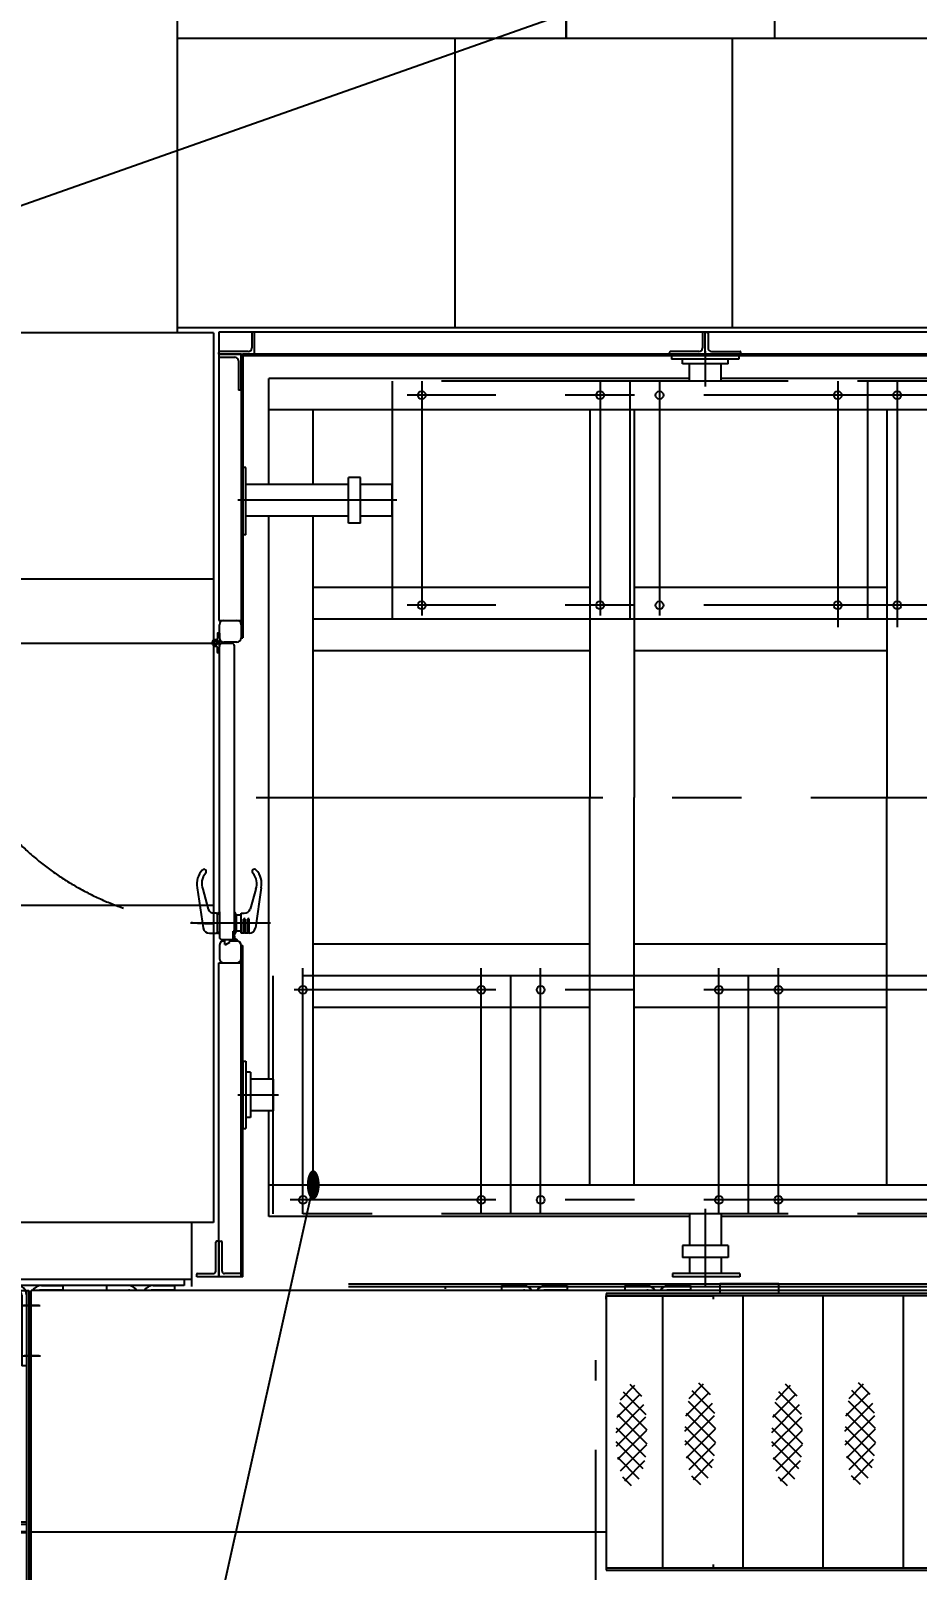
# Model space of a CAD drawing. Header units: millimetres. Extents: x 0 to 29400, y 0 to 20790.
# Drawn here: x 9885 to 12122, y 6761 to 10644 of the extents above; entities that cross this region are included whole.
import ezdxf
from ezdxf.enums import TextEntityAlignment as Align

# ---------------------------------------------------------------- set-up
doc = ezdxf.new("R2010")
doc.units = ezdxf.units.MM
doc.header["$LTSCALE"] = 700
for name, pattern in [('F', [0.75, 0.5, -0.25]), ('G', [2, 1.25, -0.25, 0.25, -0.25]), ('K', [2.5, 1.25, -0.25, 0.25, -0.25, 0.25, -0.25])]:
    doc.linetypes.add(name, pattern=pattern)
for name, color, linetype in [('01', 7, 'Continuous'), ('02', 1, 'Continuous'), ('04', 2, 'F'), ('05', 142, 'G'), ('07', 6, 'K'), ('08', 1, 'Continuous')]:
    doc.layers.add(name, color=color, linetype=linetype)
doc.styles.get("Standard").update_dxf_attribs({"font": 'FZYTK.TTF', "width": 0.707})
doc.dimstyles.new('INTE', dxfattribs={"dimscale": 70, "dimtxt": 3.5, "dimasz": 3, "dimexe": 3, "dimexo": 0, "dimgap": 1, "dimtad": 1, "dimdec": 0, "dimdsep": 46, "dimtxsty": 'Standard', "dimcen": 0, "dimclrd": 1, "dimclre": 1, "dimclrt": 3, "dimaunit": 1, "dimadec": 0, "dimazin": 0, "dimtfac": 1, "dimtdec": 0, "dimtmove": 0, "dimatfit": 0, "dimfxl": 1, "dimarcsym": 0})

# ---------------------------------------------------------------- blocks, each defined once
blk = doc.blocks.new('*D851')
at = {"layer": '08', "color": 1, "lineweight": -2}
for p, q in [((5911, 11102), (5911, 3807.1)), ((15472.6, 5670), (15472.6, 3807.1)), ((15262.6, 4017.1), (6121, 4017.1))]:
    blk.add_line(p, q, dxfattribs=at)
at = {"layer": '08', "color": 1}
for points in [[(6121, 4052.1), (6121, 3982.1), (5911, 4017.1)], [(15262.6, 4052.1), (15262.6, 3982.1), (15472.6, 4017.1)]]:
    blk.add_solid(points, dxfattribs=at)
at = {"layer": 'DEFPOINTS', "color": 0}
for p in [(5911, 11102), (15472.6, 5670), (5911, 4017.1)]:
    blk.add_point(p, dxfattribs=at)
at = {"layer": '08', "color": 3, "insert": (10691.8, 4209.7), "char_height": 245, "attachment_point": 5}
blk.add_mtext('9562', dxfattribs=at)
blk = doc.blocks.new('*D853')
at = {"layer": '08', "color": 1, "lineweight": -2}
blk.add_line((15472.6, 12182), (6347, 8963.8), dxfattribs=at)
at = {"layer": '08', "color": 1}
blk.add_solid([(6335.4, 8996.8), (6358.7, 8930.8), (6149, 8893.9)], dxfattribs=at)
at = {"layer": 'DEFPOINTS', "color": 0}
for p in [(15472.6, 12182), (6149, 8893.9)]:
    blk.add_point(p, dxfattribs=at)
at = {"layer": '08', "color": 3, "insert": (7247.3, 9485.4), "char_height": 245, "attachment_point": 5, "rotation": 19.4255}
blk.add_mtext('R9886', dxfattribs=at)
blk = doc.blocks.new('*D856')
at = {"layer": '08', "color": 1, "lineweight": -2}
for p, q in [((9085, 9261), (9085, 4228)), ((15472.6, 5981.2), (15472.6, 4228)), ((9295, 4438), (15262.6, 4438))]:
    blk.add_line(p, q, dxfattribs=at)
at = {"layer": '08', "color": 1}
for points in [[(9295, 4473), (9295, 4403), (9085, 4438)], [(15262.6, 4473), (15262.6, 4403), (15472.6, 4438)]]:
    blk.add_solid(points, dxfattribs=at)
at = {"layer": 'DEFPOINTS', "color": 0}
for p in [(9085, 9261), (15472.6, 5981.2), (15472.6, 4438)]:
    blk.add_point(p, dxfattribs=at)
at = {"layer": '08', "color": 3, "insert": (12278.8, 4630.5), "char_height": 245, "attachment_point": 5}
blk.add_mtext('6388', dxfattribs=at)
blk = doc.blocks.new('qe40051123afaf')
at = {"layer": '02', "linetype": 'Continuous'}
h = blk.add_hatch(dxfattribs=at)
h.set_pattern_fill('ANSI37', color=1, scale=10, style=0)
h.set_pattern_definition([(45, (13483.265, -2957.207), (-22.45064, 22.45064), []), (135, (13483.265, -2957.207), (-22.45064, -22.45064), [])])
edge = h.paths.add_edge_path()
edge.add_spline(control_points=[(24768.4, -1615.2), (24773.6, -1575.4), (24789.9, -1451.6), (25060.8, -1520.3), (25023.6, -1721.7), (24917.2, -1742.6), (24823.5, -1762), (24790.9, -1691.6), (24776.1, -1647.4), (24770.6, -1624.3), (24768.4, -1615.2)], knot_values=[0, 0, 0, 0, 107.226623, 332.783515, 469.925804, 564.431844, 645.860592, 719.225168, 762.115824, 790.07632, 790.07632, 790.07632, 790.07632], degree=3, periodic=0)
h = blk.add_hatch(dxfattribs=at)
h.set_pattern_fill('ANSI37', color=1, scale=10, style=0)
h.set_pattern_definition([(45, (13496.544, -3513.042), (-22.45064, 22.45064), []), (135, (13496.544, -3513.042), (-22.45064, -22.45064), [])])
edge = h.paths.add_edge_path()
edge.add_spline(control_points=[(24781.7, -2171.1), (24786.9, -2131.2), (24803.2, -2007.4), (25074.1, -2076.2), (25036.8, -2277.6), (24930.5, -2298.5), (24836.7, -2317.9), (24804.2, -2247.4), (24789.3, -2203.3), (24783.9, -2180.2), (24781.7, -2171.1)], knot_values=[0, 0, 0, 0, 107.226623, 332.783515, 469.925804, 564.431844, 645.860592, 719.225168, 762.115824, 790.07632, 790.07632, 790.07632, 790.07632], degree=3, periodic=0)
for p, q in [((23841.2, -1265.5), (23841.2, -2484.5)), ((23847.2, -1874.5), (23847.2, -1276.5)), ((23847.2, -1278.5), (23847.2, -2484.5)), ((25883.2, -1265.5), (25883.2, -2484.5)), ((25883.2, -1265.5), (25883.2, -1874.5)), ((25889.2, -1265.5), (25889.2, -2484.5)), ((25883.2, -1874.5), (23847.2, -1874.5)), ((23847.2, -2484.5), (23847.2, -1875.5)), ((23847.2, -1875.5), (25883.2, -1875.5)), ((25883.2, -1875.5), (25883.2, -2484.5)), ((23847.2, -2484.5), (25877.2, -2484.5)), ((23847.2, -2484.5), (23847.2, -2490.5)), ((25883.2, -2484.5), (23847.2, -2484.5)), ((25883.2, -2484.5), (25883.2, -2490.5)), ((25883.2, -2490.5), (23847.2, -2490.5))]:
    blk.add_line(p, q)
at = {"layer": '01', "color": 7, "linetype": 'Continuous'}
for p, q in [((23892.2, -1265.5), (23841.2, -1265.5)), ((23871.2, -1252.5), (23927.2, -1252.5)), ((23873.2, -1265.5), (25889.2, -1265.5)), ((23927.2, -1252.5), (23927.2, -1264.5)), ((24511.8, -1252.5), (24455.8, -1252.5)), ((24455.8, -1252.5), (24455.8, -1264.5)), ((24564.6, -1252.5), (24620.6, -1252.5)), ((24620.6, -1252.5), (24620.6, -1264.5)), ((25165.8, -1252.5), (25109.8, -1252.5)), ((25109.8, -1252.5), (25109.8, -1264.5)), ((25218.6, -1252.5), (25274.6, -1252.5)), ((25274.6, -1252.5), (25274.6, -1264.5)), ((25859.8, -1252.5), (25803.8, -1252.5)), ((25803.8, -1252.5), (25803.8, -1264.5))]:
    blk.add_line(p, q, dxfattribs=at)
at = {"layer": '01'}
for p, q in [((23927.2, -1264.5), (23871.2, -1264.5)), ((24455.8, -1264.5), (24511.8, -1264.5)), ((24620.6, -1264.5), (24565.2, -1264.5)), ((25109.8, -1264.5), (25165.8, -1264.5)), ((25274.6, -1264.5), (25219.2, -1264.5)), ((25803.8, -1264.5), (25859.8, -1264.5)), ((23841.2, -2484.5), (23847.2, -2484.5)), ((25883.2, -2484.5), (25889.2, -2484.5))]:
    blk.add_line(p, q, dxfattribs=at)
for centre, radius, start, end in [((23871.2, -1276.5), 24, 90, 152.7204), ((23871.2, -1276.5), 12, 90, 113.5565), ((24511.2, -1276.5), 12, 66.4435, 90), ((24512.3, -1274.7), 22.3, 24.5723, 91.2586), ((24564.1, -1274.7), 22.3, 88.7414, 155.4277), ((24565.2, -1276.5), 12, 90, 113.5565), ((25165.2, -1276.5), 12, 66.4435, 90), ((25166.3, -1274.7), 22.3, 24.5723, 91.2586), ((25218.1, -1274.7), 22.3, 88.7414, 155.4277), ((25219.2, -1276.5), 12, 90, 113.5565), ((25859.2, -1276.5), 12, 66.4435, 90), ((25860.3, -1274.7), 22.3, 24.5723, 91.2586)]:
    blk.add_arc(centre, radius, start, end, dxfattribs=at)
at = {"layer": '04', "color": 2, "linetype": 'F'}
for p, q in [((23847.2, -1265.5), (23847.2, -1455.5)), ((23847.2, -1271.5), (25883.2, -1271.5)), ((23859.2, -1276.5), (23859.2, -1455.5)), ((23892.2, -1265.5), (23892.2, -2484.5)), ((23927.2, -1265.5), (23927.2, -1265.5)), ((24490.2, -2484.5), (24490.2, -1265.5)), ((24490.2, -1265.5), (24541.2, -1265.5)), ((24523.2, -1276.5), (24523.2, -1455.5)), ((24535.2, -2484.5), (24535.2, -1265.5)), ((24535.2, -1276.5), (24535.2, -1455.5)), ((24541.2, -2484.5), (24541.2, -1265.5)), ((24541.2, -1276.5), (24541.2, -1455.5)), ((24553.2, -1276.5), (24553.2, -1455.5)), ((25144.2, -1265.5), (25195.2, -1265.5)), ((25177.2, -1276.5), (25177.2, -1455.5)), ((25189.2, -2484.5), (25189.2, -1265.5)), ((25189.2, -1276.5), (25189.2, -1455.5)), ((25195.2, -2484.5), (25195.2, -1265.5)), ((25195.2, -1276.5), (25195.2, -1455.5)), ((25207.2, -1276.5), (25207.2, -1455.5)), ((25240.2, -2484.5), (25240.2, -1265.5)), ((25838.2, -1265.5), (25838.2, -2484.5)), ((25871.2, -1276.5), (25871.2, -1455.5)), ((25883.2, -1276.5), (25883.2, -1455.5)), ((23847.2, -1315.5), (25883.2, -1315.5)), ((23847.2, -1455.5), (23859.2, -1455.5)), ((24535.2, -1455.5), (24523.2, -1455.5)), ((24541.2, -1455.5), (24553.2, -1455.5)), ((25189.2, -1455.5), (25177.2, -1455.5)), ((25195.2, -1455.5), (25207.2, -1455.5)), ((25883.2, -1455.5), (25871.2, -1455.5)), ((25883.2, -1849.5), (23847.2, -1849.5)), ((25883.2, -1855.5), (23847.2, -1855.5)), ((23847.2, -1899.5), (25883.2, -1899.5)), ((23847.2, -2433.5), (25883.2, -2433.5)), ((23892.2, -2484.5), (23841.2, -2484.5)), ((25883.2, -2478.5), (23847.2, -2478.5)), ((25883.2, -2484.5), (23847.2, -2484.5)), ((25838.2, -2484.5), (25883.2, -2484.5))]:
    blk.add_line(p, q, dxfattribs=at)
for centre, radius, start, end in [((23871.2, -1276.5), 24, 152.7204, 180), ((23871.2, -1276.5), 12, 113.5565, 180), ((24511.2, -1276.5), 12, 0, 66.4435), ((24511.2, -1276.5), 24, 0, 27.2796), ((24565.2, -1276.5), 24, 152.7204, 180), ((24565.2, -1276.5), 12, 113.5565, 180), ((25165.2, -1276.5), 12, 0, 66.4435), ((25165.2, -1276.5), 24, 0, 27.2796), ((25219.2, -1276.5), 24, 152.7204, 180), ((25219.2, -1276.5), 12, 113.5565, 180), ((25859.2, -1276.5), 12, 0, 66.4435), ((25859.2, -1276.5), 24, 0, 27.2796)]:
    blk.add_arc(centre, radius, start, end, dxfattribs=at)
at = {"layer": '05', "color": 4, "linetype": 'G'}
for p, q in [((23819.3, -1303.5), (23879.5, -1303.5)), ((24509.3, -1303.5), (24569.6, -1303.5)), ((25163.3, -1303.5), (25223.6, -1303.5)), ((25857.3, -1303.5), (25917.6, -1303.5)), ((23817, -1430.5), (23878.6, -1430.5)), ((24509.3, -1430.5), (24570.9, -1430.5)), ((25163.3, -1430.5), (25224.9, -1430.5)), ((25163.3, -1430.5), (25224.9, -1430.5)), ((25857.3, -1430.5), (25918.9, -1430.5))]:
    blk.add_line(p, q, dxfattribs=at)

msp = doc.modelspace()

# ---------------------------------------------------------------- hatches: boundary and pattern name
at = {"layer": '01'}
msp.add_hatch(color=256, dxfattribs=at).paths.add_polyline_path([(10403.8, 8352.6), (10403.8, 8348), (10404.8, 8348, -0.04239), (10406.7, 8347.8)])
at = {"layer": '02', "linetype": 'Continuous'}
h = msp.add_hatch(dxfattribs=at)
h.set_pattern_fill('ANSI37', color=1, scale=8, style=0)
h.set_pattern_definition([(45, (6662.763, 6036.983), (-17.96051, 17.96051), []), (135, (6662.763, 6036.983), (-17.96051, -17.96051), [])])
edge = h.paths.add_edge_path()
edge.add_ellipse((11401.2, 7102.3), major_axis=(0, 128.5), ratio=0.30303, start_angle=0, end_angle=360)
h = msp.add_hatch(dxfattribs=at)
h.set_pattern_fill('ANSI37', color=1, scale=8, style=0)
h.set_pattern_definition([(45, (6836.167, 6040.411), (-17.96051, 17.96051), []), (135, (6836.167, 6040.411), (-17.96051, -17.96051), [])])
edge = h.paths.add_edge_path()
edge.add_ellipse((11574.6, 7105.7), major_axis=(0, 128.5), ratio=0.30303, start_angle=0, end_angle=360)
h = msp.add_hatch(dxfattribs=at)
h.set_pattern_fill('ANSI37', color=1, scale=8, style=0)
h.set_pattern_definition([(45, (7055.746, 6036.983), (-17.96051, 17.96051), []), (135, (7055.746, 6036.983), (-17.96051, -17.96051), [])])
edge = h.paths.add_edge_path()
edge.add_ellipse((11794.2, 7102.3), major_axis=(0, 128.5), ratio=0.30303, start_angle=0, end_angle=360)
h = msp.add_hatch(dxfattribs=at)
h.set_pattern_fill('ANSI37', color=1, scale=8, style=0)
h.set_pattern_definition([(45, (7240.177, 6040.411), (-17.96051, 17.96051), []), (135, (7240.177, 6040.411), (-17.96051, -17.96051), [])])
edge = h.paths.add_edge_path()
edge.add_ellipse((11978.6, 7105.7), major_axis=(0, 128.5), ratio=0.30303, start_angle=0, end_angle=360)

# ---------------------------------------------------------------- linework, layer by layer
for p, q in [((10255, 9895), (10255, 11351.3)), ((10368.3, 9099), (10392.3, 9099)), ((10398.8, 9058.5), (10398.8, 9092.5)), ((10398.8, 8451.3), (10398.8, 8458.6)), ((10398.8, 8358.4), (10398.8, 8451.3)), ((10355.8, 8371), (10355.8, 8415.1)), ((10355.8, 8373), (10355.8, 8413)), ((10403.8, 8373), (10403.8, 8413)), ((10415.8, 8368), (10415.8, 8418)), ((10421.8, 8368), (10421.8, 8403)), ((10425.8, 8368), (10425.8, 8403)), ((10431.8, 8368), (10431.8, 8403)), ((10435.8, 8368), (10435.8, 8403)), ((10395.8, 8351), (10395.8, 8373)), ((10272, 7495.5), (10272, 7479.5)), ((10930.8, 7477), (10930.8, 7471))]:
    msp.add_line(p, q)
msp.add_arc((10392.3, 9092.5), 6.5, 0, 90)
at = {"layer": '01'}
for p, q in [((11236.6, 10625), (11236.6, 13021)), ((11236.6, 11351.3), (11236.6, 10625)), ((10255, 9882), (10255, 10882)), ((10955, 10625), (10955, 9895)), ((11655, 10625), (11655, 9895)), ((10346, 9882), (10346, 7638)), ((10346, 9882), (10346, 9261)), ((10442.8, 9881.7), (10442.8, 9844)), ((10449.8, 9884), (10445.1, 9884)), ((10449.8, 9828), (10449.8, 9884)), ((11580.3, 9881.7), (11580.3, 9844)), ((11587.3, 9884), (11582.6, 9884)), ((11587.3, 9828), (11587.3, 9884)), ((11587.3, 9884), (11592, 9884)), ((11587.3, 9828), (11587.3, 9884)), ((11594.3, 9881.7), (11594.3, 9844)), ((10359.8, 9828), (10359.8, 9832.7)), ((10415.8, 9828), (10359.8, 9828)), ((10359.8, 9828), (10449.8, 9828)), ((10359.8, 9828), (10359.8, 9823.3)), ((10433.8, 9835), (10362.1, 9835)), ((10415.8, 9738), (10415.8, 9828)), ((10419.8, 9828), (10419.8, 9824)), ((11497.3, 9828), (11497.3, 9832.7)), ((11497.3, 9828), (11587.3, 9828)), ((11571.3, 9835), (11499.6, 9835)), ((11677.3, 9828), (11587.3, 9828)), ((11603.3, 9835), (11675, 9835)), ((11677.3, 9828), (11677.3, 9832.7)), ((10362.1, 9821), (10399.8, 9821)), ((10408.8, 9812), (10408.8, 9740.3)), ((10419.8, 9824), (10419.8, 9824)), ((11547.3, 9760), (11547.3, 9804)), ((11627.3, 9760), (11627.3, 9804)), ((11547.3, 9767), (10485.8, 9767)), ((12747.3, 9767), (11627.3, 9767)), ((10415.8, 9738), (10411.1, 9738)), ((15307.8, 9688), (10485.8, 9688)), ((11295.8, 9688), (11295.8, 8710)), ((11407.8, 9688), (11407.8, 8710)), ((12045.8, 9688), (12045.8, 8710)), ((10346, 9261), (10346, 7638)), ((10359.8, 9157), (10415.8, 9157)), ((10360.8, 9113.2), (10360.8, 9146)), ((10415.8, 9146), (10415.8, 9113)), ((10360.8, 9109.5), (10360.8, 9090.9)), ((10360.8, 8421.5), (10360.8, 9091.5)), ((10404.8, 9102), (10371.8, 9102)), ((10415.8, 9113), (10419.8, 9113)), ((10398.8, 8458.6), (10398.8, 9058.5)), ((11295.8, 7732), (11295.8, 8710)), ((11407.8, 7732), (11407.8, 8710)), ((12045.8, 7732), (12045.8, 8710)), ((10305.2, 8482.6), (10319.9, 8381)), ((10319, 8478.5), (10332.7, 8428.5)), ((10452.7, 8478.5), (10438.9, 8428.5)), ((10466.4, 8482.6), (10451.8, 8381)), ((10352.9, 8418.1), (10347.8, 8418.3)), ((10359.3, 8420.5), (10360.8, 8420.5)), ((10360.8, 8421.5), (10360.8, 8358.5)), ((10400.3, 8420.5), (10398.8, 8420.5)), ((10415.8, 8418), (10423.8, 8418.3)), ((10359.3, 8365.5), (10360.8, 8365.5)), ((10387.3, 8351), (10368.3, 8351)), ((10395.8, 8351), (10387.3, 8351)), ((10395.8, 8354.5), (10398.8, 8354.5)), ((10403.8, 8353), (10395.8, 8353)), ((10395.8, 8351), (10395.8, 8348)), ((10400.3, 8365.5), (10398.8, 8365.5)), ((10403.8, 8353), (10403.8, 8348)), ((10403.8, 8352.6), (10406.7, 8347.8)), ((10360.8, 8337), (10360.8, 8304)), ((10374.3, 8348), (10371.8, 8348)), ((10374.3, 8339), (10377.3, 8339)), ((10377.3, 8339), (10387.3, 8345.4)), ((10404.8, 8348), (10387.3, 8348)), ((10415.8, 8337), (10419.8, 8337)), ((10415.8, 8304), (10415.8, 8337)), ((10359.8, 8293), (10415.8, 8293)), ((10496.8, 8000), (10439.8, 8000)), ((10496.8, 7920), (10439.8, 7920)), ((15307.8, 7732), (10485.8, 7732)), ((11547.3, 7653), (10485.8, 7653)), ((12747.3, 7653), (11627.3, 7653)), ((10346, 7638), (9701.5, 7638)), ((10291, 7477), (10291, 7638)), ((10351.8, 7515), (10351.8, 7588.4)), ((10359.8, 7591), (10354.5, 7591)), ((10359.8, 7591), (10359.8, 7501)), ((10359.8, 7591), (10365.2, 7591)), ((10359.8, 7591), (10359.8, 7501)), ((10367.8, 7515), (10367.8, 7588.4)), ((10303.8, 7501), (10303.8, 7507.5)), ((10419.8, 7501), (10303.8, 7501)), ((10305.3, 7509), (10345.8, 7509)), ((10414.3, 7509), (10373.8, 7509)), ((10415.8, 7501), (10415.8, 7507.5)), ((9965.9, 7467.5), (9909.9, 7467.5)), ((10075.9, 7467.5), (10132.9, 7467.5)), ((10247.9, 7467.5), (10191.9, 7467.5)), ((10686.8, 7483), (13661.9, 7483)), ((10686.8, 7477), (13661.9, 7477)), ((11072.9, 7467.5), (11129.9, 7467.5)), ((11238.9, 7467.5), (11182.9, 7467.5)), ((14484.6, 7459), (11336.9, 7459)), ((11336.9, 7459), (11336.9, 6761)), ((11383.9, 7467.5), (11440.9, 7467.5)), ((11549.9, 7467.5), (11493.9, 7467.5)), ((11773.1, 7483), (11624.1, 7483)), ((11624.1, 7483), (11624.1, 7459)), ((11773.1, 7459), (11773.1, 7483)), ((14484.6, 7453), (11336.9, 7453)), ((11336.9, 7445), (11336.9, 7453)), ((11336.9, 7453), (11606.9, 7453)), ((11479.3, 7453), (11479.3, 6767)), ((11606.9, 7453), (11606.9, 7445)), ((11681.8, 7453), (11681.8, 6767)), ((11884.3, 7453), (11884.3, 6767)), ((12086.8, 7453), (12086.8, 6767)), ((11336.9, 6775), (11336.9, 6767)), ((11336.9, 6767), (14484.6, 6767)), ((11336.9, 6767), (11606.9, 6767)), ((11336.9, 6761), (14484.6, 6761)), ((11606.9, 6775), (11606.9, 6767))]:
    msp.add_line(p, q, dxfattribs=at)
at = {"layer": '01', "color": 7, "linetype": 'Continuous'}
for p, q in [((11763.1, 10625), (11763.1, 11759.4)), ((13755, 10625), (10255, 10625)), ((11763.1, 10625), (11236.6, 10625)), ((10346, 9882), (9085, 9882)), ((11998, 9895), (10255, 9895)), ((15661.8, 9884), (10359.8, 9884)), ((10359.8, 9884), (10359.8, 9157)), ((13755, 9895), (11998, 9895)), ((10415.8, 9828), (10415.8, 9113)), ((15661.8, 9828), (10419.8, 9828)), ((15661.8, 9824), (10419.8, 9824)), ((10419.8, 9824), (10419.8, 9113)), ((11502.3, 9824), (11502.3, 9816)), ((11672.3, 9824), (11502.3, 9824)), ((11672.3, 9816), (11502.3, 9816)), ((11529.8, 9812), (11529.8, 9816)), ((11529.8, 9804), (11529.8, 9812)), ((11644.8, 9804), (11529.8, 9804)), ((11644.8, 9812), (11644.8, 9816)), ((11644.8, 9804), (11644.8, 9812)), ((11672.3, 9824), (11672.3, 9816)), ((10485.8, 9500), (10485.8, 9767)), ((11627.3, 9760), (11547.3, 9760)), ((10597.8, 9500), (10597.8, 9688)), ((10427.8, 9542.5), (10419.8, 9542.5)), ((10419.8, 9372.5), (10419.8, 9542.5)), ((10427.8, 9372.5), (10427.8, 9542.5)), ((10716.8, 9517.5), (10686.8, 9517.5)), ((10686.8, 9402.5), (10686.8, 9517.5)), ((10716.8, 9402.5), (10716.8, 9517.5)), ((10686.8, 9500), (10427.8, 9500)), ((10796.8, 9500), (10716.8, 9500)), ((10796.8, 9420), (10796.8, 9500)), ((10686.8, 9420), (10427.8, 9420)), ((10485.8, 8000), (10485.8, 9420)), ((10597.8, 7732), (10597.8, 9420)), ((10716.8, 9402.5), (10686.8, 9402.5)), ((10796.8, 9420), (10716.8, 9420)), ((10427.8, 9372.5), (10419.8, 9372.5)), ((10346, 9261), (9085, 9261)), ((10346, 9261), (9446, 9261)), ((11295.8, 9240), (10597.8, 9240)), ((12045.8, 9240), (11407.8, 9240)), ((11295.8, 9160), (10597.8, 9160)), ((12045.8, 9160), (11407.8, 9160)), ((10355.8, 9124.5), (10355.8, 9111.3)), ((10355.8, 9075.5), (10355.8, 9088.7)), ((10360.3, 9125), (10356.3, 9125)), ((10360.8, 9096.9), (10360.3, 9096.9)), ((10360.8, 9124.5), (10360.8, 9102)), ((10360.8, 9074.4), (10360.8, 9096.9)), ((10360.3, 9073.9), (10356.3, 9075)), ((11295.8, 9080), (10597.8, 9080)), ((12045.8, 9080), (11407.8, 9080)), ((10346, 8437.5), (9446, 8437.5)), ((10355.8, 8413), (10359.3, 8420.5)), ((10403.8, 8413), (10400.3, 8420.5)), ((10415.8, 8413), (10403.8, 8413)), ((10335.8, 8368), (10352.8, 8368)), ((10359.3, 8365.5), (10355.8, 8373)), ((10374.3, 8339), (10374.3, 8351)), ((10387.3, 8345.4), (10387.3, 8351)), ((10398.8, 8373), (10395.8, 8373)), ((10398.8, 8360), (10398.8, 8354.5)), ((10400.3, 8365.5), (10403.8, 8373)), ((10415.8, 8373), (10403.8, 8373)), ((10421.8, 8368), (10415.8, 8368)), ((10431.8, 8368), (10425.8, 8368)), ((10415.8, 7501), (10415.8, 8337)), ((10419.8, 7501), (10419.8, 8337)), ((11295.8, 8340), (10597.8, 8340)), ((12045.8, 8340), (11407.8, 8340)), ((10359.8, 7501), (10359.8, 8293)), ((11295.8, 8260), (10597.8, 8260)), ((12045.8, 8260), (11407.8, 8260)), ((11295.8, 8180), (10597.8, 8180)), ((12045.8, 8180), (11407.8, 8180)), ((10419.8, 8045), (10419.8, 7875)), ((10419.8, 8045), (10427.8, 8045)), ((10427.8, 8045), (10427.8, 7875)), ((10431.8, 8017.5), (10427.8, 8017.5)), ((10439.8, 8017.5), (10431.8, 8017.5)), ((10439.8, 8017.5), (10439.8, 7902.5)), ((10496.8, 8000), (10496.8, 7920)), ((10431.8, 7902.5), (10427.8, 7902.5)), ((10439.8, 7902.5), (10431.8, 7902.5)), ((10485.8, 7653), (10485.8, 7920)), ((10419.8, 7875), (10427.8, 7875)), ((11547.3, 7660), (11547.3, 7580)), ((11627.3, 7660), (11547.3, 7660)), ((11627.3, 7660), (11627.3, 7580)), ((11644.8, 7580), (11529.8, 7580)), ((11529.8, 7580), (11529.8, 7550)), ((11644.8, 7580), (11644.8, 7550)), ((11644.8, 7550), (11529.8, 7550)), ((11547.3, 7550), (11547.3, 7509)), ((11627.3, 7550), (11627.3, 7509)), ((6767.5, 7495.5), (10291, 7495.5)), ((11504.8, 7509), (11504.8, 7501)), ((11674.8, 7509), (11504.8, 7509)), ((11674.8, 7501), (11504.8, 7501)), ((11674.8, 7509), (11674.8, 7501)), ((10272, 7479.5), (6779, 7479.5)), ((9885.9, 6247.5), (9885.9, 7466.5)), ((15738.9, 7466.5), (9885.9, 7466.5)), ((9911.9, 7479.5), (9965.9, 7479.5)), ((9965.9, 7479.5), (9965.9, 7467.5)), ((10129.9, 7479.5), (10075.9, 7479.5)), ((10075.9, 7479.5), (10075.9, 7467.5)), ((10193.9, 7479.5), (10247.9, 7479.5)), ((10247.9, 7479.5), (10247.9, 7467.5)), ((11126.9, 7479.5), (11072.9, 7479.5)), ((11072.9, 7479.5), (11072.9, 7467.5)), ((11184.9, 7479.5), (11238.9, 7479.5)), ((11238.9, 7479.5), (11238.9, 7467.5)), ((11437.9, 7479.5), (11383.9, 7479.5)), ((11383.9, 7479.5), (11383.9, 7467.5)), ((11495.9, 7479.5), (11549.9, 7479.5)), ((11549.9, 7479.5), (11549.9, 7467.5)), ((11336.9, 6857), (9885.9, 6857))]:
    msp.add_line(p, q, dxfattribs=at)
at = {"layer": '01'}
for centre, radius in [((10871.8, 9725), 10), ((11321.8, 9725), 10), ((11471.8, 9725), 10), ((11921.8, 9725), 10), ((12071.8, 9725), 10), ((10871.8, 9195), 10), ((11321.8, 9195), 10), ((11471.8, 9195), 10), ((11921.8, 9195), 10), ((12071.8, 9195), 10), ((10350.8, 9100), 5), ((10571.8, 8225), 10), ((11021.8, 8225), 10), ((11171.8, 8225), 10), ((11621.8, 8225), 10), ((11771.8, 8225), 10), ((10571.8, 7695), 10), ((11021.8, 7695), 10), ((11171.8, 7695), 10), ((11621.8, 7695), 10), ((11771.8, 7695), 10)]:
    msp.add_circle(centre, radius, dxfattribs=at)
for centre, radius, start, end in [((10445.1, 9881.7), 2.31, 90, 179.9904), ((11582.6, 9881.7), 2.31, 90, 179.9904), ((11592, 9881.7), 2.31, 0.0096, 90), ((10362.1, 9832.7), 2.31, 89.954, 180), ((10433.8, 9844), 9, 270, 0), ((11499.6, 9832.7), 2.31, 89.954, 180), ((11571.3, 9844), 9, 270, 0), ((11603.3, 9844), 9, 180, 270), ((11675, 9832.7), 2.31, 0, 90.046), ((10362.1, 9823.3), 2.31, 180, 269.9904), ((10399.8, 9812), 9, 360, 90), ((10411.1, 9740.3), 2.31, 179.954, 270), ((10371.8, 9146), 11, 90, 180), ((10404.8, 9146), 11, 0, 90), ((10351.1, 9099.9), 8.38, 347.2469, 278.2403), ((10352.8, 9088.7), 3, 0, 100.0154), ((10352.5, 9111.4), 3.29, 270, 357.6668), ((10360.3, 9097.9), 1, 173.9577, 270), ((10371.8, 9113), 11, 180, 270), ((10368.3, 9091.5), 7.5, 90, 180), ((10404.8, 9113), 11, 270, 0), ((10354.5, 8492.8), 50.3, 136.9401, 191.7367), ((10354.5, 8492.8), 38.3, 136.9401, 201.9655), ((10322.1, 8523.1), 6, 316.9401, 136.9401), ((10449.5, 8523.1), 6, 43.0599, 223.0599), ((10417.1, 8492.8), 38.3, 338.0345, 43.0599), ((10417.1, 8492.8), 50.3, 348.2633, 43.0599), ((10347.8, 8434.6), 16.3, 201.9655, 270), ((10423.8, 8434.6), 16.3, 270, 338.0345), ((10352.8, 8415.1), 3, 0, 87.6703), ((10423.8, 8403), 2, 0, 180), ((10433.8, 8403), 2, 0, 180), ((10335.8, 8384.3), 16.3, 191.7367, 270), ((10352.8, 8371), 3, 270, 0), ((10368.3, 8358.5), 7.5, 180, 270), ((10435.8, 8384.3), 16.3, 270, 348.2633), ((10371.8, 8337), 11, 90, 180), ((10404.8, 8337), 11, 0, 90), ((10371.8, 8304), 11, 180, 270), ((10404.8, 8304), 11, 270, 0), ((10354.5, 7588.3), 2.64, 90, 179.7379), ((10365.2, 7588.3), 2.64, 0.2621, 90), ((10305.3, 7507.5), 1.52, 90, 180), ((10345.8, 7515), 6, 270.1218, 0), ((10373.8, 7515), 6, 180, 269.8782), ((10414.3, 7507.5), 1.52, 0, 90), ((9911.9, 7453.5), 26, 90, 150), ((9909.9, 7455.5), 12, 90, 113.5565), ((10129.9, 7453.5), 26, 30, 90), ((10131.9, 7455.5), 12, 66.4435, 90), ((10193.9, 7453.5), 26, 90, 150), ((10191.9, 7455.5), 12, 90, 113.5565), ((11126.9, 7453.5), 26, 30, 90), ((11128.9, 7455.5), 12, 66.4435, 90), ((11184.9, 7453.5), 26, 90, 150), ((11182.9, 7455.5), 12, 90, 113.5565), ((11437.9, 7453.5), 26, 30, 90), ((11439.9, 7455.5), 12, 66.4435, 90), ((11495.9, 7453.5), 26, 90, 150), ((11493.9, 7455.5), 12, 90, 113.5565)]:
    msp.add_arc(centre, radius, start, end, dxfattribs=at)
at = {"layer": '01', "color": 7, "linetype": 'Continuous'}
for centre, start, end in [((10356.3, 9124.5), 90, 180), ((10356.3, 9075.5), 180, 270), ((10360.3, 9074.4), 270, 0)]:
    msp.add_arc(centre, 0.5, start, end, dxfattribs=at)
at = {"layer": '01', "extrusion": (0, 0, -1)}
for centre in [(10423.8, 8368), (10433.8, 8368)]:
    msp.add_ellipse(centre, major_axis=(2, 0), ratio=0.75, start_param=3.141593, end_param=6.283185, dxfattribs=at)
at = {"layer": '02', "color": 1, "linetype": 'Continuous'}
for p, q in [((10395.1, 9098.4), (10398.2, 9095.3)), ((10403.7, 8348), (10403.8, 8348.1))]:
    msp.add_line(p, q, dxfattribs=at)
at = {"layer": '02'}
msp.add_line((10597.8, 7732), (9932.9, 4760.8), dxfattribs=at)
at = {"layer": '05', "color": 4, "linetype": 'G'}
for p, q in [((11587.3, 9836.3), (11587.3, 9746.7)), ((10871.8, 9760), (10871.8, 9169.6)), ((11321.8, 9760), (11321.8, 9169.6)), ((11471.8, 9760), (11471.8, 9169.6)), ((11921.8, 9760), (11921.8, 9140)), ((12071.8, 9760), (12071.8, 9140)), ((15259, 9725), (10834.6, 9725)), ((10809, 9460), (10407.9, 9460)), ((15259, 9195), (10834.6, 9195)), ((10453.4, 8710), (15366.1, 8710)), ((10489.6, 8393), (10287.9, 8393)), ((10571.8, 7660), (10571.8, 8280)), ((11021.8, 7660), (11021.8, 8280)), ((11171.8, 7660), (11171.8, 8280)), ((11621.8, 7660), (11621.8, 8280)), ((11771.8, 7660), (11771.8, 8280)), ((15259, 8225), (10549.5, 8225)), ((10407.5, 7960), (10510.2, 7960)), ((15259, 7695), (10539.5, 7695)), ((11587.3, 7672.2), (11587.3, 7479.2)), ((9905.8, 7428.5), (9866.2, 7428.5)), ((9905.8, 7301.5), (9868.1, 7301.5))]:
    msp.add_line(p, q, dxfattribs=at)
at = {"layer": '05'}
for p, q in [((10342.8, 9098.9), (9586.9, 9098.9)), ((10362.8, 9098.9), (10333.7, 9098.9)), ((11311.4, 6189.3), (11311.4, 7291.1))]:
    msp.add_line(p, q, dxfattribs=at)
at = {"layer": '07', "color": 6, "linetype": 'K'}
for p, q in [((15296.8, 9760), (10796.8, 9760)), ((10796.8, 9760), (10796.8, 9160)), ((11396.8, 9760), (11396.8, 9160)), ((11996.8, 9760), (11996.8, 9160)), ((15296.8, 9160), (10796.8, 9160)), ((15296.8, 8260), (10496.8, 8260)), ((10496.8, 7660), (10496.8, 8260)), ((11096.8, 7660), (11096.8, 8260)), ((11696.8, 7660), (11696.8, 8260)), ((15296.8, 7660), (10496.8, 7660))]:
    msp.add_line(p, q, dxfattribs=at)
msp.add_arc((10351.1, 9099.9), 707.9, 180.0774, 269.5891, dxfattribs=at)

# ---------------------------------------------------------------- block references
at = {"layer": '01'}
msp.add_blockref('qe40051123afaf', (-16009.3, 8732), dxfattribs=at)

# ---------------------------------------------------------------- texts
at = {"layer": '02', "width": 0.45}
msp.add_text('●', height=60, dxfattribs=at).set_placement((10579.8, 7702), (10615.8, 7702), align=Align.FIT)

# ---------------------------------------------------------------- dimensions: what is measured, and where the dimension line sits
at = {"layer": '08'}
dim = msp.add_radius_dim(center=(15472.6, 12182), mpoint=(6149, 8893.9), dimstyle='INTE', dxfattribs=at)
dim.commit()
dim.dimension.update_dxf_attribs({"geometry": '*D853', "text_midpoint": (7311.3, 9303.8), "dimtype": 164})
for base, p1, p2, picture, middle in [((5911, 4017.1), (15472.6, 5670), (5911, 11102), '*D851', (10691.8, 4209.7)), ((15472.6, 4438), (9085, 9261), (15472.6, 5981.2), '*D856', (12278.8, 4630.5))]:
    dim = msp.add_linear_dim(base=base, p1=p1, p2=p2, dimstyle='INTE', dxfattribs=at)
    dim.commit()
    dim.dimension.update_dxf_attribs({"geometry": picture, "text_midpoint": middle})

doc.saveas('drawing.dxf')
